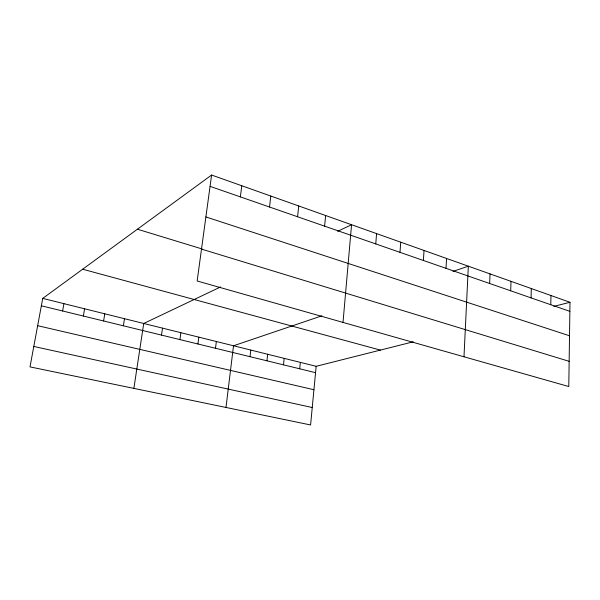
<?xml version="1.0" encoding="UTF-8"?>
<svg xmlns="http://www.w3.org/2000/svg" width="600" height="600" viewBox="0 0 600 600"><rect width="100%" height="100%" fill="white"/><g stroke="black" fill="none" stroke-linecap="round" stroke-linejoin="round"><path stroke-width="0.9" d="M570 302.288L568.785 386.543L197.153 280.987L211.605 175.035L570 302.288L553.8 306.375M550.778 304.733L550.965 295.53M531.06 297.877L531.315 288.555M510.697 290.805L511.013 281.347M489.645 283.493L490.035 273.892M463.987 356.775L468.338 266.19L452.985 271.395M446.01 268.335L446.558 258.457M423.397 260.475L424.028 250.462M399.998 252.345L400.717 242.183M375.765 243.93L376.575 233.61M343.013 322.418L351.562 224.73L337.755 231.292M413.257 341.812L316.155 366.3L310.59 424.965L30 366.892L42.727 298.388L211.605 175.035M324.608 226.155L325.635 215.52M299.707 368.805L300.345 362.377M297.585 216.772L298.725 205.972M283.507 364.853L284.19 358.365M266.947 360.817L267.675 354.263M250.02 356.685L250.785 350.07M269.528 207.022L270.795 196.05M225.99 407.46L233.513 345.772L321.892 315.825M240.375 196.89L241.778 185.745M215.498 348.27L216.36 341.513M197.91 343.98L198.817 337.163M179.917 339.593L180.877 332.7M161.505 335.1L162.517 328.14M133.875 388.388L143.722 323.475L220.583 286.957M123.368 325.8L124.485 318.697M103.605 320.985L104.782 313.808M83.363 316.043L84.608 308.79M62.617 310.987L63.922 303.653M33.795 346.462L312.24 407.52M37.657 325.695L313.928 389.737M41.348 305.798L315.548 372.668M42.727 298.388L316.155 366.3M82.665 269.22L380.4 350.1M137.43 229.215L202.11 248.97M201.502 249.097L569.145 361.327M205.89 216.93L569.52 335.775M210.06 186.36L569.873 311.362"/></g></svg>
